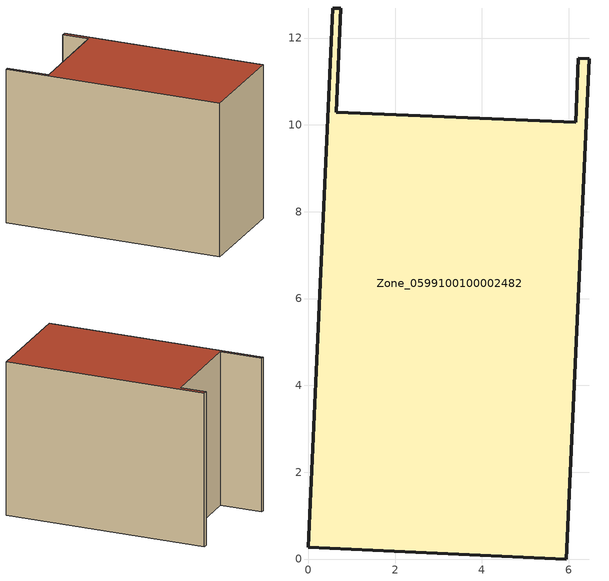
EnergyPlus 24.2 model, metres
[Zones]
Zone_0599100100002482
 floor ground (C_G): 6.16,10.06 6.22,11.54 6.47,11.53 5.95,0 0,0.27 0.57,12.69 0.74,12.69 0.65,10.29 z1.06
 wall outside (C_F): 5.95,0 6.47,11.53 6.22,11.54 6.16,10.06 0.65,10.29 0.74,12.69 0.57,12.69 0,0.27 5.95,0 z1.06:9.92
 roof outside (C_R): 0,0.27 5.95,0 6.47,11.53 6.22,11.54 6.16,10.06 0.65,10.29 0.74,12.69 0.57,12.69 z9.92
[BUILDING]
Pand.0599100100002482: North Axis=0; Terrain=City; Loads Convergence Tolerance Value=0.04; Temperature Convergence Tolerance Value=0.4; Solar Distribution=FullExterior; Maximum Number of Warmup Days=25; Minimum Number of Warmup Days=1
[Site:Location]
Rotterdam.The.Hague.AP_ZH_NLD Design_Conditions: Latitude=51.96; Longitude=4.45; Time Zone=1; Elevation=-4.5
[SITE:GROUNDTEMPERATURE:BUILDINGSURFACE]
18, 18, 18, 18, 18, 18, 18, 18, 18, 18, 18, 18
[MATERIAL] Thermal Absorptance=0.9; Solar Absorptance=0.7; Visible Absorptance=0.7
Name | Roughness | Thickness | Conductivity | Density | Specific Heat
G.TI.2006-2014 | MediumSmooth | 0.15 | 0.06 | 540 | 1210
F.TI.2006-2014 | Rough | 0.3 | 0.12 | 1920 | 840
R.TI.2006-2014 | MediumRough | 0.2 | 0.08 | 1500 | 1000
[CONSTRUCTION]
C_G: G.TI.2006-2014
C_F: F.TI.2006-2014
C_R: R.TI.2006-2014
[ZONE]
Zone_0599100100002482: Type=1; Multiplier=1; Ceiling Height=Autocalculate; Volume=Autocalculate; Floor Area=autocalculate; Part of Total Floor Area=Yes
[ZONEINFILTRATION:DESIGNFLOWRATE]
Infil_Zone_0599100100002482: Zone or ZoneList or Space or SpaceList=Zone_0599100100002482; Schedule=AlwaysOn; Design Flow Rate Calculation Method=Flow/Area; Flow Rate per Floor Area=0.0015; Constant Term Coefficient=1; Temperature Term Coefficient=0; Velocity Term Coefficient=0; Velocity Squared Term Coefficient=0
[HVACTEMPLATE:ZONE:IDEALLOADSAIRSYSTEM]
Zone_0599100100002482: Maximum Heating Supply Air Temperature=50; Minimum Cooling Supply Air Temperature=13; Maximum Heating Supply Air Humidity Ratio=0.0156; Minimum Cooling Supply Air Humidity Ratio=0.0077; Heating Limit=NoLimit; Cooling Limit=NoLimit; Dehumidification Control Type=ConstantSensibleHeatRatio; Cooling Sensible Heat Ratio=0.7; Dehumidification Setpoint=60; Humidification Control Type=None; Humidification Setpoint=30; Outdoor Air Method=None; Outdoor Air Flow Rate per Person=0.00944; Outdoor Air Flow Rate per Zone Floor Area=0; Outdoor Air Flow Rate per Zone=0; Demand Controlled Ventilation Type=None; Outdoor Air Economizer Type=NoEconomizer; Heat Recovery Type=None; Sensible Heat Recovery Effectiveness=0.7; Latent Heat Recovery Effectiveness=0.65
[ZONECONTROL:THERMOSTAT]
ThermostatControl_Zone_0599100100002482: Zone or ZoneList=Zone_0599100100002482; Control Type Schedule=DualSetpointControlType; Control 1=Thermostat_Zone_0599100100002482; Temperature Difference Between Cutout And Setpoint=0
[THERMOSTATSETPOINT:DUALSETPOINT]
Thermostat_Zone_0599100100002482: Heating Setpoint Temperature Schedule=HeatingSetpoint_Zone_0599100100002482; Cooling Setpoint Temperature Schedule=CoolingSetpoint_Zone_0599100100002482
[SCHEDULE:COMPACT]
HeatingSetpoint_Zone_0599100100002482: Through: 12/31, For: AllDays, Until: 24:00, 21
CoolingSetpoint_Zone_0599100100002482: Through: 12/31, For: AllDays, Until: 24:00, 24
DualSetpointControlType: Through: 12/31, For: AllDays, Until: 24:00, 4
AlwaysOn: Through: 12/31, For: AllDays, Until: 24:00, 1
